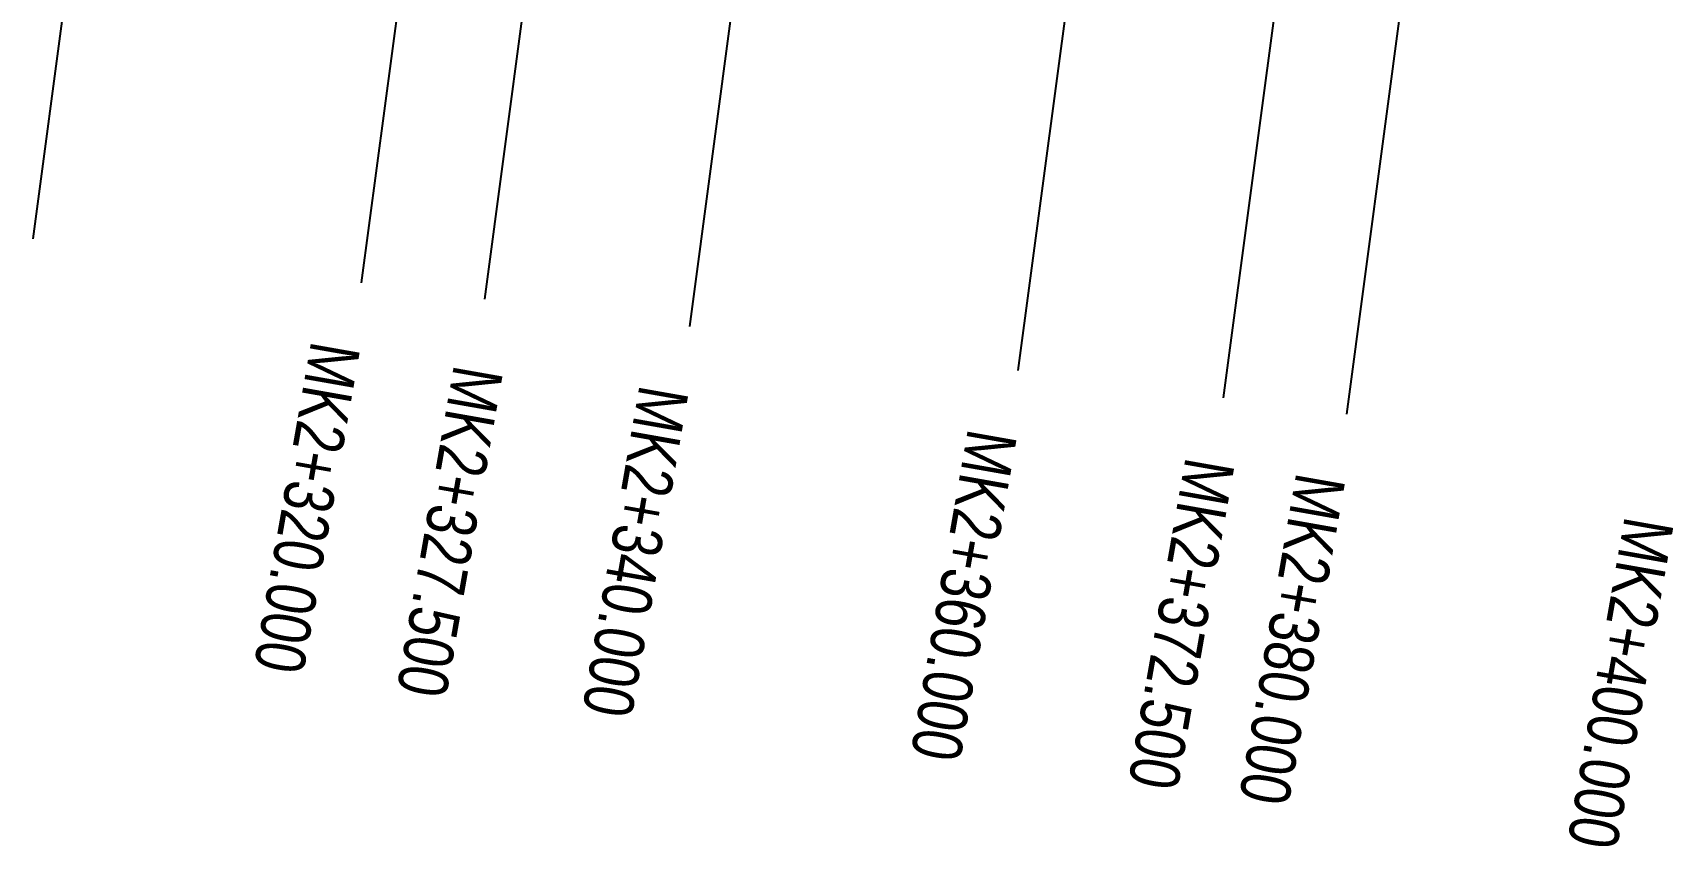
# Model space of a CAD drawing. Extents: x 572865 to 573615, y 785001 to 785187.
# Drawn here: x 573407.6 to 573506.6, y 785013.5 to 785062.6 of the extents above; entities that cross this region are included whole.
import ezdxf

# ---------------------------------------------------------------- set-up
doc = ezdxf.new("R2010")
doc.units = 0
doc.header["$LTSCALE"] = 0.5
doc.layers.add('DMX', color=3, linetype='Continuous')
doc.layers.add('桩号_M', color=3, linetype='Continuous')
doc.styles.add('EICAD', font='fsdb_e.shx', dxfattribs={"width": 0.707, "height": 2, "bigfont": 'tjhzf.shx'})

msp = doc.modelspace()

# ---------------------------------------------------------------- linework, layer by layer
at = {"layer": 'DMX', "color": 6}
for p, q in [((573418.127, 785129.515), (573407.551, 785050.217)), ((573437.951, 785126.871), (573427.375, 785047.573)), ((573457.776, 785124.227), (573447.2, 785044.929)), ((573477.6, 785121.583), (573467.024, 785042.285)), ((573497.425, 785118.939), (573486.849, 785039.641))]:
    msp.add_line(p, q, dxfattribs=at)
at = {"layer": 'DMX', "linetype": 'Continuous'}
for points in [[(573445.386, 785125.88), (573434.81, 785046.582)], [(573489.991, 785119.931), (573479.415, 785040.633)]]:
    msp.add_lwpolyline(points, dxfattribs=at)

# ---------------------------------------------------------------- texts
at = {"layer": '桩号_M', "style": 'EICAD', "width": 0.8}
for s, p in [('MK2+320.000', (573424.373, 785044.132)), ('MK2+327.500', (573432.992, 785042.697)), ('MK2+340.000', (573444.197, 785041.488)), ('MK2+360.000', (573464.022, 785038.844)), ('MK2+372.500', (573477.159, 785037.125)), ('MK2+380.000', (573483.846, 785036.2)), ('MK2+400.000', (573503.671, 785033.556))]:
    msp.add_text(s, height=3, rotation=260, dxfattribs=at).set_placement(p)

doc.saveas('drawing.dxf')
